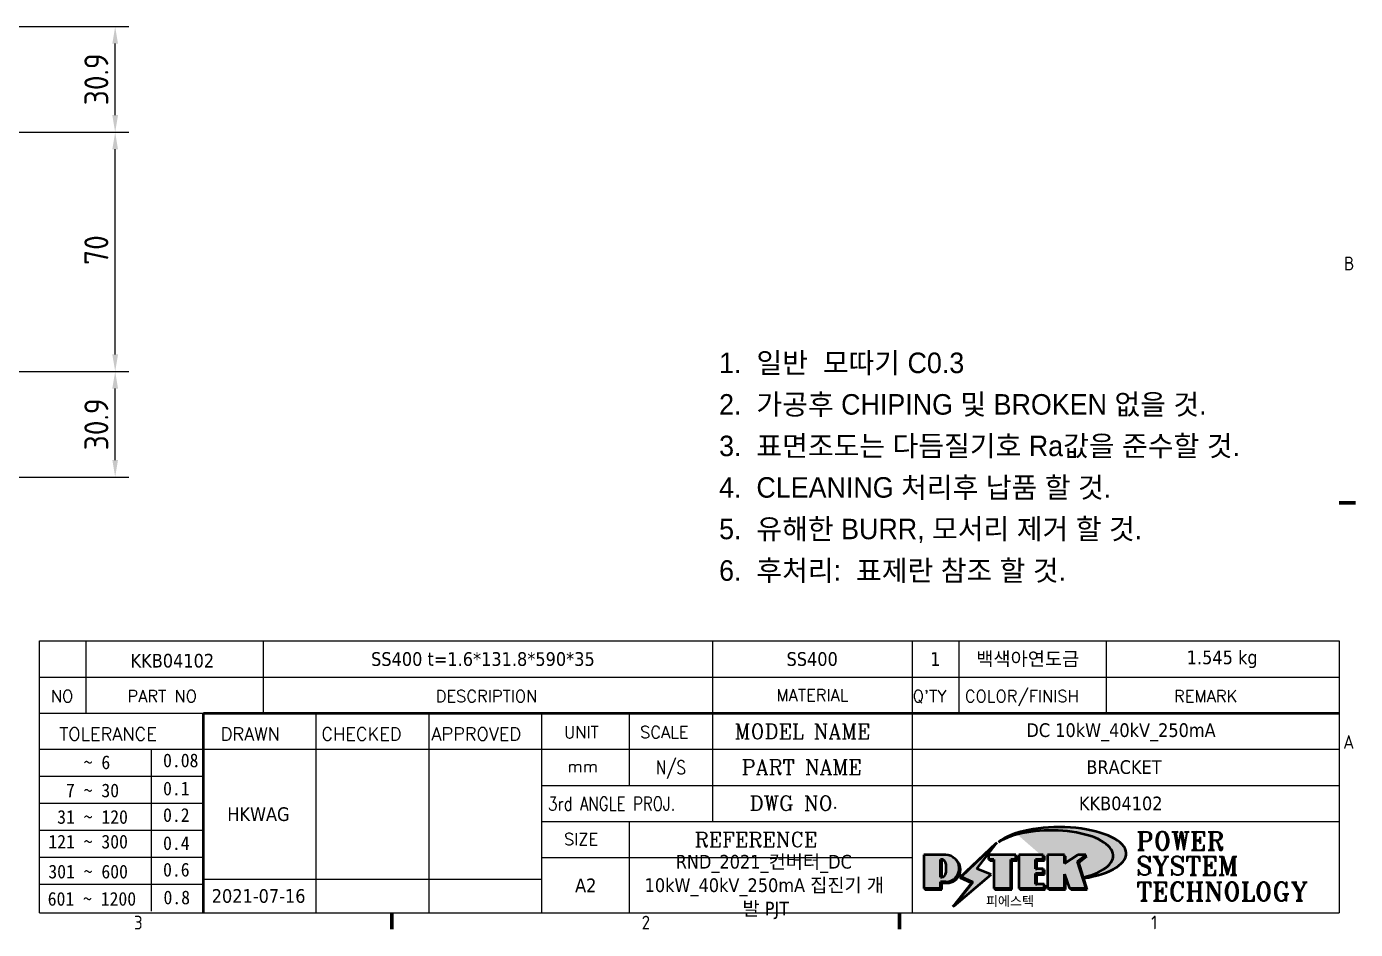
# Model space of a CAD drawing. Header units: millimetres. Extents: x 0 to 1188, y 0 to 840.
# Drawn here: x 784.2 to 1172.8, y 15.2 to 279.3 of the extents above; entities that cross this region are included whole.
import ezdxf
from ezdxf.enums import TextEntityAlignment as Align

# ---------------------------------------------------------------- set-up
doc = ezdxf.new("R2010")
doc.units = ezdxf.units.MM
doc.header["$LTSCALE"] = 2
doc.layers.get('0').update_dxf_attribs({"color": 3, "lineweight": 25})
for name, color, linetype, lineweight in [('경계(ISO)', 7, 'Continuous', 70), ('기호(ISO)', 7, 'Continuous', 25), ('제목(ISO)', 7, 'Continuous', 50), ('치수(ISO)', 7, 'Continuous', 25), ('해치(ISO)', 7, 'Continuous', 18)]:
    doc.layers.add(name, color=color, linetype=linetype, lineweight=lineweight)
doc.styles.add('HAN_291', font='')
doc.styles.add('HAN_370', font='', dxfattribs={"width": 2})
doc.styles.add('ISO Proportional', font='arial.ttf')
doc.styles.add('RC_284', font='ROMANC.shx')
doc.styles.add('RC_287', font='ROMANC.shx')
doc.styles.add('RC_292', font='ROMANC.shx')
doc.styles.add('ROMANT_294', font='romant.shx')
doc.styles.add('문자 텍스트_PSTEK_POSCO', font='isocp.shx')
doc.styles.add('치수 텍스트_PSTEK_POSCO', font='isocp.shx')
doc.styles.add('텍스트 스타일198', font='tahoma.ttf')
doc.styles.add('텍스트 스타일333', font='ROMANC.shx', dxfattribs={"width": 0.800000011920929})
doc.styles.get('HAN_291').set_extended_font_data('GulimChe')
doc.styles.get('HAN_370').set_extended_font_data('GulimChe')
doc.dimstyles.new('치수_PSTEK_POSCO', dxfattribs={"dimscale": 2, "dimtxt": 3.5, "dimasz": 2.5, "dimexe": 2, "dimexo": 2.5, "dimgap": 1, "dimtad": 1, "dimrnd": 1e-08, "dimdsep": 46, "dimtxsty": '치수 텍스트_PSTEK_POSCO', "dimcen": 0.09, "dimdle": 10, "dimclrd": 7, "dimclre": 7, "dimclrt": 2, "dimadec": 1, "dimazin": 2, "dimtfac": 1, "dimtmove": 0, "dimatfit": 3, "dimfxl": 0, "dimtolj": 1, "dimlwd": -1, "dimlwe": -1, "dimarcsym": 0})

# ---------------------------------------------------------------- blocks, each defined once
blk = doc.blocks.new('경계 Default Border')
at = {"layer": '경계(ISO)'}
for p, q in [((584.0000152587891, 70), (586.3999938964844, 70)), ((445.4999923706055, 10), (445.4999923706055, 7.599999904632568)), ((519.7499847412109, 10), (519.7499847412109, 7.599999904632568))]:
    blk.add_line(p, q, dxfattribs=at)
at = {"layer": '경계(ISO)', "color": 2, "char_height": 2.000000029802322, "attachment_point": 7, "style": '문자 텍스트_PSTEK_POSCO'}
for s, insert in [('B', (584.718846771929, 103.9809296629392)), ('A', (584.6096005397006, 33.99523240455892)), ('3', (407.8206930345746, 7.580929648038)), ('2', (482.043492964537, 7.580929648038)), ('1', (556.5323774223158, 7.599999970197677))]:
    blk.add_mtext(s, dxfattribs=dict(at, insert=insert))
blk = doc.blocks.new('제목 블록 PSTEK')
for color, points in [(252, [(317.2195697678507, 17.0593801673321), (322.0326348870767, 21.62682475217465), (322.2781991042243, 21.94392121864296), (317.0471853425802, 16.97985676345368), (318.7512090904202, 16.1899260703855), (316.0018030350395, 12.71868385740789), (316.3356552234328, 13.00206718743325), (318.9235935156908, 16.2694494742633)]), (5, [(321.6183518841322, 17.4193704504104), (319.5281351041078, 18.24969419629727), (322.4505835294948, 22.02344462252142), (317.2195697678507, 17.0593801673321), (318.9235935156908, 16.2694494742633), (316.1741874603099, 12.79820726128571)]), (1, [(324.4839107253602, 19.60711530335299), (325.2419748254881, 19.60711530335299), (325.2419748254881, 20.25857663940324), (321.2266040451076, 20.25857663940324), (321.2266040451076, 19.60711530335299), (321.9846681452406, 19.60711530335299), (321.9846681452406, 15.3430047401139), (324.4839107253602, 15.3430047401139)]), (252, [(321.9846681452406, 19.60711530335299), (321.4042753185749, 19.60711530335299), (321.4042753185749, 19.45905590879572), (321.9846681452406, 19.45905590879572)]), (252, [(324.6615819988275, 19.45905590879572), (325.4196460989604, 19.45905590879572), (325.4196460989604, 20.11051724484596), (325.2419748254881, 20.11051724484596), (325.2419748254881, 19.60711530335299), (324.4839107253602, 19.60711530335299), (324.4839107253602, 15.3430047401139), (322.1623394187076, 15.3430047401139), (322.1623394187076, 15.19494534555726), (324.6615819988275, 15.19494534555726)]), (1, [(329.2277337269622, 20.25857663940324), (325.65654113025, 20.25857663940324), (325.65654113025, 15.3430047401139), (329.3580259941756, 15.3430047401139), (329.3580259941756, 15.9944660761648), (328.1137701654877, 15.9944660761648), (328.1137701654877, 17.56360607323003), (329.2277337269622, 17.56360607323003), (329.2277337269622, 18.25543873810179), (328.1137701654877, 18.25543873810179), (328.1137701654877, 19.60711530335299), (329.2277337269622, 19.60711530335299)]), (252, [(328.2914414389548, 19.45905590879572), (329.4054050004294, 19.45905590879572), (329.4054050004294, 20.11051724484596), (329.2277337269622, 20.11051724484596), (329.2277337269622, 19.60711530335299), (328.1137701654877, 19.60711530335299), (328.1137701654877, 18.25543873810179), (328.2914414389548, 18.25543873810179)]), (1, [(332.3312149849806, 20.25857663940324), (329.8592894925411, 20.25857663940324), (329.8592894925411, 15.3430047401139), (332.3312149849806, 15.3430047401139), (332.3312149849806, 17.4318630164523), (333.0701931098801, 15.3430047401139), (335.4855464857051, 15.3430047401139), (334.2514536401189, 19.30614745124769), (335.4379594596742, 20.25857663940324), (334.3071782107978, 20.25857663940324), (332.3312149849806, 18.99741471888304)]), (252, [(332.5088862584528, 20.1105172448466), (332.3312149849806, 20.1105172448466), (332.3312149849806, 18.99741471888368), (332.5088862584528, 19.11081371413894)]), (252, [(335.6156307331414, 20.11051724484596), (335.2535118015555, 20.11051724484596), (334.2514536401189, 19.30614745124769), (335.4855464857051, 15.3430047401139), (333.1954852176545, 15.3430047401139), (333.2478643833523, 15.19494534555726), (335.6632177591723, 15.19494534555726), (334.4291249135862, 19.15808805669106)]), (252, [(328.2914414389548, 17.41554667867274), (329.4054050004294, 17.41554667867274), (329.4054050004294, 18.10737934354514), (329.2277337269622, 18.10737934354514), (329.2277337269622, 17.56360607323003), (328.1137701654877, 17.56360607323003), (328.1137701654877, 15.9944660761648), (328.2914414389548, 15.9944660761648)]), (252, [(329.5356972676428, 15.8464066816075), (329.3580259941756, 15.8464066816075), (329.3580259941756, 15.3430047401139), (325.8342124037171, 15.3430047401139), (325.8342124037171, 15.19494534555726), (329.5356972676428, 15.19494534555726)]), (252, [(332.5088862584528, 16.92964231796647), (332.3312149849806, 17.43186301645164), (332.3312149849806, 15.3430047401139), (330.0369607660135, 15.3430047401139), (330.0369607660135, 15.19494534555726), (332.5088862584528, 15.19494534555726)])]:
    blk.add_hatch(color=color).paths.add_polyline_path(points)
h = blk.add_hatch(color=1)
edge = h.paths.add_edge_path(flags=0)
edge.add_line((314.2242174273352, 19.60711530335299), (314.2242174273352, 17.00126995915134))
edge.add_line((314.2242174273352, 17.00126995915134), (314.3485873187598, 17.00126995915134))
edge.add_arc((314.3485873187598, 17.6527312952023), 0.6514613360509371, 270, 360)
edge.add_line((315.0000486548106, 17.6527312952023), (315.0000486548106, 18.95565396730211))
edge.add_arc((314.3485873187598, 18.95565396730212), 0.6514613360508712, 0, 90)
edge.add_line((314.3485873187598, 19.60711530335299), (314.2242174273352, 19.60711530335299))
edge = h.paths.add_edge_path()
edge.add_arc((314.9847713324306, 18.28938669179658), 1.969189947606664, 269.9999999999959, 450)
edge.add_line((314.9847713324306, 20.25857663940318), (311.7664314776902, 20.25857663940324))
edge.add_line((311.7664314776902, 20.25857663940324), (311.7664314776902, 15.3430047401139))
edge.add_line((311.7664314776902, 15.3430047401139), (314.2242174273352, 15.3430047401139))
edge.add_line((314.2242174273352, 15.3430047401139), (314.2242174273352, 16.32019674418991))
edge.add_line((314.2242174273352, 16.32019674418991), (314.9847713324307, 16.32019674418991))
h = blk.add_hatch(color=252)
edge = h.paths.add_edge_path()
edge.add_arc((314.9847713324309, 18.28938669179657), 1.969189947606666, 270, 406.8278729790604)
edge.add_arc((315.1624426058984, 18.1413272972396), 1.969189947606962, -90, 53.560984836317004, ccw=False)
edge.add_line((315.1624426058984, 16.17213734963263), (314.4018887008024, 16.17213734963263))
edge.add_line((314.4018887008024, 16.17213734963263), (314.4018887008024, 15.19494534555726))
edge.add_line((314.4018887008024, 15.19494534555726), (311.9441027511573, 15.19494534555726))
edge.add_line((311.9441027511573, 15.19494534555726), (311.9441027511573, 15.3430047401139))
edge.add_line((311.9441027511573, 15.3430047401139), (314.2242174273352, 15.3430047401139))
edge.add_line((314.2242174273352, 15.3430047401139), (314.2242174273352, 16.32019674418991))
edge.add_line((314.2242174273352, 16.32019674418991), (314.9847713324309, 16.32019674418991))
h = blk.add_hatch(color=252)
edge = h.paths.add_edge_path()
edge.add_line((314.4018887008024, 19.45905590879572), (314.5262585922315, 19.45905590879572))
edge.add_arc((314.5262585922314, 18.80759457274939), 0.6514613360463194, 60.4189348879147, 90.00000000000318, ccw=False)
edge.add_arc((314.3485873187602, 18.95565396730057), 0.6514613360524251, 39.96992292766206, 90.00000000009999)
edge.add_line((314.3485873187591, 19.60711530335307), (314.2242174273352, 19.60711530335298))
edge.add_line((314.2242174273352, 19.60711530335299), (314.2242174273352, 17.00126995915134))
edge.add_line((314.2242174273352, 17.00126995915134), (314.3485873187591, 17.00126995915134))
edge.add_arc((314.3485873187568, 17.652731295233), 0.6514613360816299, 270.0000000002, 274.6930825552478)
edge.add_line((314.4018887008024, 17.0034541317032), (314.4018887008024, 19.45905590879572))
at = {"layer": '해치(ISO)'}
h = blk.add_hatch(color=140, dxfattribs=at)
edge = h.paths.add_edge_path()
edge.add_ellipse((330.3660919371412, 20.15576403068321), major_axis=(9.100907360794343, 0), ratio=0.4069904968023172, start_angle=301.3098473703837, end_angle=507.7436900681698)
edge.add_ellipse((331.5340919371412, 20.4634168429492), major_axis=(-9.82350664112931, 0), ratio=0.3942600559756514, start_angle=111.51207141178469, end_angle=334.47025347086895, ccw=False)
edge.add_line((335.1363447531188, 16.8601935978785), (335.0955236905705, 16.99119398620872))
at = {"color": 180}
for p, q in [((182.475792979055, 11.79100474011392), (182.4757929790549, 51.56524660363496)), ((182.4757929790549, 51.56524660363496), (372.4757929537551, 51.56524660363496)), ((189.2651435055721, 51.56524660363496), (189.2651435055722, 41.00524660363494)), ((215.2152739891528, 41.00524660363494), (215.2152739891528, 51.56524660363496)), ((280.8758854511282, 51.56524660363496), (280.8758854511282, 41.00524660363494)), ((310.0881549537552, 51.56524660363496), (310.0881549537553, 41.00524660363494)), ((316.9044520275131, 51.56524660363496), (316.9044520275127, 41.00524660363494)), ((338.4566026226726, 51.56524660363496), (338.4566026226727, 41.00524660363494)), ((372.4757929537551, 51.56524660363496), (372.4757929537551, 11.79100474011389)), ((182.475792979055, 46.2852466036349), (372.4757929537551, 46.28524660363492)), ((182.475792979055, 41.00524660363493), (206.451475290024, 41.00524660363493)), ((222.9401812389276, 11.79100474011392), (222.9401812389276, 41.00524660363494)), ((239.4288871878316, 11.79100474011392), (239.4288871878316, 41.00524660363494)), ((255.9175931367356, 11.79100474011392), (255.9175931367356, 41.00524660363494)), ((268.6918866058747, 41.00524660363494), (268.6918866058747, 30.44524660363498)), ((280.8758854511282, 41.00524660363494), (280.8758854511282, 25.16524660363502)), ((310.088154953755, 41.00524660363494), (310.088154953755, 11.79100474011392)), ((182.475792979055, 35.72524660363497), (206.451475290024, 35.72524660363497)), ((198.8621818849491, 12.02524660363491), (198.8621818849491, 35.72524660363497)), ((206.451475290024, 35.72524660363497), (372.4757929537551, 35.72524660363497)), ((182.475792979055, 31.77524660363492), (206.451475290024, 31.77524660363492)), ((255.917593136736, 30.44524660363498), (372.4757929537552, 30.44524660363501)), ((182.475792979055, 27.82524660363487), (206.451475290024, 27.82524660363487)), ((182.475792979055, 23.87524660363505), (206.451475290024, 23.87524660363505)), ((255.9175931367359, 25.16524660363502), (372.4757929537552, 25.165246603635)), ((268.6918866058744, 25.16524660363502), (268.6918866058744, 11.79100474011392)), ((182.475792979055, 19.92524660363478), (206.451475290024, 19.92524660363478)), ((255.9175931367359, 19.88524660363481), (310.0881549537553, 19.88524660363481)), ((182.475792979055, 15.97524660363496), (206.451475290024, 15.97524660363496)), ((206.451475290024, 16.74100474011396), (255.9175931367359, 16.74100474011396)), ((182.475792979055, 11.79100474011392), (372.4757929537551, 11.79100474011389))]:
    blk.add_line(p, q, dxfattribs=at)
at = {"color": 7, "lineweight": 50}
for p, q in [((206.4514752900237, 11.79100474011392), (206.4514752900237, 41.00524660363494)), ((206.451475290024, 41.00524660363494), (372.4757929537551, 41.00524660363496))]:
    blk.add_line(p, q, dxfattribs=at)
at = {"color": 7}
for p, q in [((322.2781991042243, 21.94392121864296), (317.0471853425802, 16.97985676345368)), ((322.4505835294948, 22.02344462252142), (317.2195697678507, 17.0593801673321)), ((317.2195697678507, 17.0593801673321), (322.0326348870767, 21.62682475217465)), ((319.5281351041078, 18.24969419629727), (322.4505835294948, 22.02344462252142)), ((322.0326348870767, 21.62682475217465), (322.2781991042243, 21.94392121864296)), ((311.7664314776902, 20.25900474011391), (311.7664314776902, 15.34300474011391)), ((314.9847713324309, 20.25857663940324), (311.7664314776902, 20.25857663940324)), ((314.9847713324309, 20.25857663940324), (311.7664314776902, 20.25857663940324)), ((311.7664314776902, 20.25857663940324), (311.7664314776902, 15.3430047401139)), ((314.2242174273352, 17.00126995915134), (314.2242174273352, 19.60711530335299)), ((314.2242174273352, 19.60711530335299), (314.3485873187591, 19.60711530335299)), ((314.3485873187591, 19.60711530335299), (314.2242174273352, 19.60711530335299)), ((314.2242174273352, 19.60711530335299), (314.2242174273352, 17.00126995915134)), ((314.2242174273352, 17.00126995915134), (314.2242174273352, 19.60711530335299)), ((314.2242174273352, 19.60711530335299), (314.3485873187591, 19.60711530335299)), ((314.4018887008024, 19.45905590879572), (314.5262585922314, 19.45905590879572)), ((314.4018887008024, 17.0034541317032), (314.4018887008024, 19.45905590879572)), ((325.2419748254881, 20.25857663940324), (321.2266040451076, 20.25857663940324)), ((321.2266040451076, 20.25857663940324), (321.2266040451076, 19.60711530335299)), ((325.2419748254881, 20.25857663940324), (321.2266040451076, 20.25857663940324)), ((321.2266040451076, 20.25857663940324), (321.2266040451076, 19.60711530335299)), ((321.2266040451076, 19.60711530335299), (321.9846681452406, 19.60711530335299)), ((321.2266040451076, 19.60711530335299), (321.9846681452406, 19.60711530335299)), ((321.4042753185749, 19.60711530335299), (321.4042753185749, 19.45905590879572)), ((321.9846681452406, 19.60711530335299), (321.4042753185749, 19.60711530335299)), ((321.4042753185749, 19.45905590879572), (321.9846681452406, 19.45905590879572)), ((321.9846681452406, 19.60711530335299), (321.9846681452406, 15.3430047401139)), ((321.9846681452406, 19.45905590879572), (321.9846681452406, 19.60711530335299)), ((321.9846681452406, 19.60711530335299), (321.9846681452406, 15.3430047401139)), ((324.4839107253602, 19.60711530335299), (325.2419748254881, 19.60711530335299)), ((324.4839107253602, 15.3430047401139), (324.4839107253602, 19.60711530335299)), ((325.2419748254881, 19.60711530335299), (324.4839107253602, 19.60711530335299)), ((324.4839107253602, 19.60711530335299), (324.4839107253602, 15.3430047401139)), ((324.4839107253602, 19.60711530335299), (325.2419748254881, 19.60711530335299)), ((324.4839107253602, 15.3430047401139), (324.4839107253602, 19.60711530335299)), ((324.6615819988275, 19.45905590879572), (325.4196460989604, 19.45905590879572)), ((324.6615819988275, 15.19494534555726), (324.6615819988275, 19.45905590879572)), ((325.2419748254881, 19.60711530335299), (325.2419748254881, 20.25857663940324)), ((325.2419748254881, 19.60711530335299), (325.2419748254881, 20.25857663940324)), ((325.4196460989604, 20.11051724484596), (325.2419748254881, 20.11051724484596)), ((325.2419748254881, 20.11051724484596), (325.2419748254881, 19.60711530335299)), ((325.4196460989604, 19.45905590879572), (325.4196460989604, 20.11051724484596)), ((329.2277337269622, 20.25857663940324), (325.65654113025, 20.25857663940324)), ((325.65654113025, 20.25857663940324), (325.65654113025, 15.3430047401139)), ((325.65654113025, 20.25857663940324), (325.65654113025, 15.3430047401139)), ((329.2277337269622, 20.25857663940324), (325.65654113025, 20.25857663940324)), ((328.1137701654877, 18.25543873810179), (328.1137701654877, 19.60711530335299)), ((328.1137701654877, 19.60711530335299), (329.2277337269622, 19.60711530335299)), ((329.2277337269622, 19.60711530335299), (328.1137701654877, 19.60711530335299)), ((328.1137701654877, 19.60711530335299), (328.1137701654877, 18.25543873810179)), ((328.1137701654877, 18.25543873810179), (328.1137701654877, 19.60711530335299)), ((328.1137701654877, 19.60711530335299), (329.2277337269622, 19.60711530335299)), ((328.2914414389548, 18.25543873810179), (328.2914414389548, 19.45905590879572)), ((328.2914414389548, 19.45905590879572), (329.4054050004294, 19.45905590879572)), ((329.2277337269622, 19.60711530335299), (329.2277337269622, 20.25857663940324)), ((329.2277337269622, 19.60711530335299), (329.2277337269622, 20.25857663940324)), ((329.4054050004294, 20.11051724484596), (329.2277337269622, 20.11051724484596)), ((329.2277337269622, 20.11051724484596), (329.2277337269622, 19.60711530335299)), ((329.4054050004294, 19.45905590879572), (329.4054050004294, 20.11051724484596)), ((332.3312149849806, 20.25857663940324), (329.8592894925411, 20.25857663940324)), ((329.8592894925411, 20.25857663940324), (329.8592894925411, 15.3430047401139)), ((329.8592894925411, 20.25857663940324), (329.8592894925411, 15.3430047401139)), ((332.3312149849806, 20.25857663940324), (329.8592894925411, 20.25857663940324)), ((334.3071782107978, 20.25857663940324), (332.3312149849806, 18.99741471888304)), ((332.3312149849806, 18.99741471888304), (332.3312149849806, 20.25857663940324)), ((334.3071782107978, 20.25857663940324), (332.3312149849806, 18.99741471888304)), ((332.3312149849806, 18.99741471888304), (332.3312149849806, 20.25857663940324)), ((332.5088862584528, 20.1105172448466), (332.3312149849806, 20.1105172448466)), ((332.3312149849806, 20.1105172448466), (332.3312149849806, 18.99741471888368)), ((332.5088862584528, 19.11081371413894), (332.5088862584528, 20.1105172448466)), ((334.2514536401189, 19.30614745124769), (335.4379594596742, 20.25857663940324)), ((334.2514536401189, 19.30614745124769), (335.4379594596742, 20.25857663940324)), ((335.2535118015555, 20.11051724484596), (334.2514536401189, 19.30614745124769)), ((335.4379594596742, 20.25857663940324), (334.3071782107978, 20.25857663940324)), ((335.4379594596742, 20.25857663940324), (334.3071782107978, 20.25857663940324)), ((334.4291249135862, 19.15808805669104), (335.6156307331414, 20.11051724484596)), ((335.6156307331414, 20.11051724484596), (335.2535118015555, 20.11051724484596)), ((315.0000486548106, 18.95565396730275), (315.0000486548106, 17.65273129520161)), ((315.0000486548106, 18.95565396730275), (315.0000486548106, 17.65273129520161)), ((321.6183518841322, 17.4193704504104), (319.5281351041078, 18.24969419629727)), ((329.2277337269622, 18.25543873810179), (328.1137701654877, 18.25543873810179)), ((328.1137701654877, 18.25543873810179), (328.2914414389548, 18.25543873810179)), ((329.2277337269622, 18.25543873810179), (328.1137701654877, 18.25543873810179)), ((328.1137701654877, 17.56360607323003), (329.2277337269622, 17.56360607323003)), ((328.1137701654877, 15.9944660761648), (328.1137701654877, 17.56360607323003)), ((329.2277337269622, 17.56360607323003), (328.1137701654877, 17.56360607323003)), ((328.1137701654877, 17.56360607323003), (328.1137701654877, 15.9944660761648)), ((328.1137701654877, 17.56360607323003), (329.2277337269622, 17.56360607323003)), ((328.1137701654877, 15.9944660761648), (328.1137701654877, 17.56360607323003)), ((329.2277337269622, 17.56360607323003), (329.2277337269622, 18.25543873810179)), ((329.2277337269622, 17.56360607323003), (329.2277337269622, 18.25543873810179)), ((329.4054050004294, 18.10737934354514), (329.2277337269622, 18.10737934354514)), ((329.2277337269622, 18.10737934354514), (329.2277337269622, 17.56360607323003)), ((329.4054050004294, 17.41554667867274), (329.4054050004294, 18.10737934354514)), ((332.3312149849806, 18.99741471888368), (332.5088862584528, 19.11081371413894)), ((335.4855464857051, 15.3430047401139), (334.2514536401189, 19.30614745124769)), ((334.2514536401189, 19.30614745124769), (335.4855464857051, 15.3430047401139)), ((335.4855464857051, 15.3430047401139), (334.2514536401189, 19.30614745124769)), ((335.6632177591723, 15.19494534555726), (334.4291249135862, 19.15808805669104)), ((345.0447381189468, 17.50375595811051), (344.9867755289346, 17.689895936919)), ((314.3485873187591, 17.00126995915134), (314.2242174273352, 17.00126995915134)), ((314.2242174273352, 17.00126995915134), (314.3485873187591, 17.00126995915134)), ((314.3485873187591, 17.00126995915134), (314.2242174273352, 17.00126995915134)), ((314.2242174273352, 16.32019674418991), (314.9847713324309, 16.32019674418991)), ((314.2242174273352, 15.3430047401139), (314.2242174273352, 16.32019674418991)), ((314.9847713324309, 16.32019674418991), (314.2242174273352, 16.32019674418991)), ((314.2242174273352, 16.32019674418991), (314.2242174273352, 15.3430047401139)), ((314.2242174273352, 16.32019674418991), (314.9847713324309, 16.32019674418991)), ((314.2242174273352, 15.3430047401139), (314.2242174273352, 16.32019674418991)), ((314.4018887008024, 16.17213734963263), (315.162442605898, 16.17213734963263)), ((314.4018887008024, 15.19494534555726), (314.4018887008024, 16.17213734963263)), ((318.7512090904202, 16.1899260703855), (316.0018030350395, 12.71868385740789)), ((316.1741874603099, 12.79820726128571), (321.6183518841322, 17.4193704504104)), ((318.9235935156908, 16.2694494742633), (316.1741874603099, 12.79820726128571)), ((316.3356552234328, 13.00206718743325), (318.9235935156908, 16.2694494742633)), ((317.0471853425802, 16.97985676345368), (318.7512090904202, 16.1899260703855)), ((318.9235935156908, 16.2694494742633), (317.2195697678507, 17.0593801673321)), ((317.2195697678507, 17.0593801673321), (318.9235935156908, 16.2694494742633)), ((329.3580259941756, 15.9944660761648), (328.1137701654877, 15.9944660761648)), ((328.1137701654877, 15.9944660761648), (328.2914414389548, 15.9944660761648)), ((329.3580259941756, 15.9944660761648), (328.1137701654877, 15.9944660761648)), ((328.2914414389548, 15.9944660761648), (328.2914414389548, 17.41554667867274)), ((328.2914414389548, 17.41554667867274), (329.4054050004294, 17.41554667867274)), ((329.3580259941756, 15.3430047401139), (329.3580259941756, 15.9944660761648)), ((329.3580259941756, 15.3430047401139), (329.3580259941756, 15.9944660761648)), ((329.5356972676428, 15.8464066816075), (329.3580259941756, 15.8464066816075)), ((329.3580259941756, 15.8464066816075), (329.3580259941756, 15.3430047401139)), ((329.5356972676428, 15.19494534555726), (329.5356972676428, 15.8464066816075)), ((332.3312149849806, 17.4318630164523), (333.0701931098801, 15.3430047401139)), ((332.3312149849806, 15.3430047401139), (332.3312149849806, 17.4318630164523)), ((332.5088862584528, 16.92964231796647), (332.3312149849806, 17.43186301645164)), ((332.3312149849806, 17.43186301645164), (332.3312149849806, 15.3430047401139)), ((332.3312149849806, 17.4318630164523), (333.0701931098801, 15.3430047401139)), ((332.3312149849806, 15.3430047401139), (332.3312149849806, 17.4318630164523)), ((332.5088862584528, 15.19494534555726), (332.5088862584528, 16.92964231796647)), ((311.7664314776902, 15.3430047401139), (314.2242174273352, 15.3430047401139)), ((311.7664314776902, 15.3430047401139), (314.2242174273352, 15.3430047401139)), ((314.2242174273352, 15.3430047401139), (311.9441027511573, 15.3430047401139)), ((311.9441027511573, 15.3430047401139), (311.9441027511573, 15.19494534555726)), ((311.9441027511573, 15.19494534555726), (314.4018887008024, 15.19494534555726)), ((321.9846681452406, 15.3430047401139), (324.4839107253602, 15.3430047401139)), ((321.9846681452406, 15.3430047401139), (324.4839107253602, 15.3430047401139)), ((324.4839107253602, 15.3430047401139), (322.1623394187076, 15.3430047401139)), ((322.1623394187076, 15.3430047401139), (322.1623394187076, 15.19494534555726)), ((322.1623394187076, 15.19494534555726), (324.6615819988275, 15.19494534555726)), ((325.65654113025, 15.3430047401139), (329.3580259941756, 15.3430047401139)), ((325.65654113025, 15.3430047401139), (329.3580259941756, 15.3430047401139)), ((329.3580259941756, 15.3430047401139), (325.8342124037171, 15.3430047401139)), ((325.8342124037171, 15.3430047401139), (325.8342124037171, 15.19494534555726)), ((325.8342124037171, 15.19494534555726), (329.5356972676428, 15.19494534555726)), ((329.8592894925411, 15.3430047401139), (332.3312149849806, 15.3430047401139)), ((329.8592894925411, 15.3430047401139), (332.3312149849806, 15.3430047401139)), ((332.3312149849806, 15.3430047401139), (330.0369607660135, 15.3430047401139)), ((330.0369607660135, 15.3430047401139), (330.0369607660135, 15.19494534555726)), ((330.0369607660135, 15.19494534555726), (332.5088862584528, 15.19494534555726)), ((333.0701931098801, 15.3430047401139), (335.4855464857051, 15.3430047401139)), ((333.0701931098801, 15.3430047401139), (335.4855464857051, 15.3430047401139)), ((335.4855464857051, 15.3430047401139), (333.1954852176545, 15.3430047401139)), ((333.1954852176545, 15.3430047401139), (333.2478643833523, 15.19494534555726)), ((333.2478643833523, 15.19494534555726), (335.6632177591723, 15.19494534555726)), ((316.0018030350395, 12.71868385740789), (316.3356552234328, 13.00206718743325))]:
    blk.add_line(p, q, dxfattribs=at)
at = {"color": 5}
for p, q in [((322.4505835294948, 22.02344462252142), (317.2195697678507, 17.0593801673321)), ((319.5281351041078, 18.24969419629727), (322.4505835294948, 22.02344462252142)), ((321.6183518841322, 17.4193704504104), (319.5281351041078, 18.24969419629727)), ((316.1741874603099, 12.79820726128571), (321.6183518841322, 17.4193704504104)), ((318.9235935156908, 16.2694494742633), (316.1741874603099, 12.79820726128571)), ((317.2195697678507, 17.0593801673321), (318.9235935156908, 16.2694494742633))]:
    blk.add_line(p, q, dxfattribs=at)
at = {"color": 1}
for p, q in [((314.9847713324309, 20.25857663940324), (311.7664314776902, 20.25857663940324)), ((311.7664314776902, 20.25857663940324), (311.7664314776902, 15.3430047401139)), ((314.2242174273352, 17.00126995915134), (314.2242174273352, 19.60711530335299)), ((314.2242174273352, 19.60711530335299), (314.3485873187591, 19.60711530335299)), ((325.2419748254881, 20.25857663940324), (321.2266040451076, 20.25857663940324)), ((321.2266040451076, 20.25857663940324), (321.2266040451076, 19.60711530335299)), ((321.2266040451076, 19.60711530335299), (321.9846681452406, 19.60711530335299)), ((321.9846681452406, 19.60711530335299), (321.9846681452406, 15.3430047401139)), ((324.4839107253602, 19.60711530335299), (325.2419748254881, 19.60711530335299)), ((324.4839107253602, 15.3430047401139), (324.4839107253602, 19.60711530335299)), ((325.2419748254881, 19.60711530335299), (325.2419748254881, 20.25857663940324)), ((329.2277337269622, 20.25857663940324), (325.65654113025, 20.25857663940324)), ((325.65654113025, 20.25857663940324), (325.65654113025, 15.3430047401139)), ((328.1137701654877, 18.25543873810179), (328.1137701654877, 19.60711530335299)), ((328.1137701654877, 19.60711530335299), (329.2277337269622, 19.60711530335299)), ((329.2277337269622, 19.60711530335299), (329.2277337269622, 20.25857663940324)), ((332.3312149849806, 20.25857663940324), (329.8592894925411, 20.25857663940324)), ((329.8592894925411, 20.25857663940324), (329.8592894925411, 15.3430047401139)), ((334.3071782107978, 20.25857663940324), (332.3312149849806, 18.99741471888304)), ((332.3312149849806, 18.99741471888304), (332.3312149849806, 20.25857663940324)), ((334.2514536401189, 19.30614745124769), (335.4379594596742, 20.25857663940324)), ((335.4379594596742, 20.25857663940324), (334.3071782107978, 20.25857663940324)), ((315.0000486548106, 18.95565396730275), (315.0000486548106, 17.65273129520161)), ((329.2277337269622, 18.25543873810179), (328.1137701654877, 18.25543873810179)), ((328.1137701654877, 17.56360607323003), (329.2277337269622, 17.56360607323003)), ((328.1137701654877, 15.9944660761648), (328.1137701654877, 17.56360607323003)), ((329.2277337269622, 17.56360607323003), (329.2277337269622, 18.25543873810179)), ((335.4855464857051, 15.3430047401139), (334.2514536401189, 19.30614745124769)), ((314.3485873187591, 17.00126995915134), (314.2242174273352, 17.00126995915134)), ((314.2242174273352, 16.32019674418991), (314.9847713324309, 16.32019674418991)), ((314.2242174273352, 15.3430047401139), (314.2242174273352, 16.32019674418991)), ((329.3580259941756, 15.9944660761648), (328.1137701654877, 15.9944660761648)), ((329.3580259941756, 15.3430047401139), (329.3580259941756, 15.9944660761648)), ((332.3312149849806, 17.4318630164523), (333.0701931098801, 15.3430047401139)), ((332.3312149849806, 15.3430047401139), (332.3312149849806, 17.4318630164523)), ((311.7664314776902, 15.3430047401139), (314.2242174273352, 15.3430047401139)), ((321.9846681452406, 15.3430047401139), (324.4839107253602, 15.3430047401139)), ((325.65654113025, 15.3430047401139), (329.3580259941756, 15.3430047401139)), ((329.8592894925411, 15.3430047401139), (332.3312149849806, 15.3430047401139)), ((333.0701931098801, 15.3430047401139), (335.4855464857051, 15.3430047401139))]:
    blk.add_line(p, q, dxfattribs=at)
at = {"color": 7}
for centre, radius, start, end in [((314.3485873187598, 18.95565396730211), 0.6514613360508712, 0, 90), ((314.3485873187602, 18.95565396730057), 0.6514613360524251, 39.96992292766117, 90), ((314.3485873187598, 18.95565396730212), 0.6514613360508712, 0, 90), ((314.5262585922314, 18.80759457274939), 0.6514613360463193, 60.41893488791137, 90), ((314.9847713324309, 18.28938669179658), 1.969189947606665, 270, 90), ((314.9847713324309, 18.28938669179658), 1.969189947606665, 270, 90), ((314.9847713324307, 18.2893866917965), 1.969189947606594, 270, 46.82787297909833), ((315.1624426058984, 18.1413272972396), 1.969189947606961, 270, 53.56098483636067), ((314.3485873187597, 17.65273129520228), 0.6514613360509381, 270, 0), ((314.3485873187598, 17.6527312952023), 0.6514613360509381, 270, 0), ((314.3485873187568, 17.652731295233), 0.6514613360816299, 270, 274.6930825552478)]:
    blk.add_arc(centre, radius, start, end, dxfattribs=at)
at = {"color": 1}
for centre, radius, start, end in [((314.3485873187598, 18.95565396730211), 0.6514613360508712, 0, 90), ((314.9847713324309, 18.28938669179657), 1.969189947606665, 270, 90), ((314.3485873187598, 17.6527312952023), 0.6514613360509381, 270, 0)]:
    blk.add_arc(centre, radius, start, end, dxfattribs=at)
at = {"layer": '제목(ISO)', "lineweight": 18}
blk.add_line((182.475792979055, 35.72500474011393), (182.475792979055, 11.79100474011392), dxfattribs=at)
at = {"layer": '제목(ISO)'}
for p, q in [((322.2781991042243, 21.94392121864296), (317.0471853425802, 16.97985676345368)), ((322.4505835294948, 22.02344462252142), (317.2195697678507, 17.0593801673321)), ((317.2195697678507, 17.0593801673321), (322.0326348870767, 21.62682475217465)), ((319.5281351041078, 18.24969419629727), (322.4505835294948, 22.02344462252142)), ((322.0326348870767, 21.62682475217465), (322.2781991042243, 21.94392121864296)), ((314.9847713324306, 20.25857663940324), (311.7664314776902, 20.25857663940324)), ((311.7664314776902, 20.25857663940324), (311.7664314776902, 15.3430047401139)), ((314.2242174273352, 17.00126995915134), (314.2242174273352, 19.60711530335299)), ((314.2242174273352, 19.60711530335299), (314.3485873187598, 19.60711530335299)), ((314.3485873187591, 19.60711530335299), (314.2242174273352, 19.60711530335299)), ((314.2242174273352, 19.60711530335299), (314.2242174273352, 17.00126995915134)), ((314.4018887008024, 19.45905590879572), (314.5262585922314, 19.45905590879572)), ((314.4018887008024, 17.0034541317032), (314.4018887008024, 19.45905590879572)), ((325.2419748254881, 20.25857663940324), (321.2266040451076, 20.25857663940324)), ((321.2266040451076, 20.25857663940324), (321.2266040451076, 19.60711530335299)), ((321.2266040451076, 19.60711530335299), (321.9846681452406, 19.60711530335299)), ((321.9846681452406, 19.60711530335299), (321.4042753185749, 19.60711530335299)), ((321.4042753185749, 19.60711530335299), (321.4042753185749, 19.45905590879572)), ((321.4042753185749, 19.45905590879572), (321.9846681452406, 19.45905590879572)), ((321.9846681452406, 19.60711530335299), (321.9846681452406, 15.3430047401139)), ((321.9846681452406, 19.45905590879572), (321.9846681452406, 19.60711530335299)), ((324.4839107253602, 19.60711530335299), (325.2419748254881, 19.60711530335299)), ((324.4839107253602, 15.3430047401139), (324.4839107253602, 19.60711530335299)), ((325.2419748254881, 19.60711530335299), (324.4839107253602, 19.60711530335299)), ((324.4839107253602, 19.60711530335299), (324.4839107253602, 15.3430047401139)), ((324.6615819988275, 19.45905590879572), (325.4196460989604, 19.45905590879572)), ((324.6615819988275, 15.19494534555726), (324.6615819988275, 19.45905590879572)), ((325.2419748254881, 19.60711530335299), (325.2419748254881, 20.25857663940324)), ((325.4196460989604, 20.11051724484596), (325.2419748254881, 20.11051724484596)), ((325.2419748254881, 20.11051724484596), (325.2419748254881, 19.60711530335299)), ((325.4196460989604, 19.45905590879572), (325.4196460989604, 20.11051724484596)), ((329.2277337269622, 20.25857663940324), (325.65654113025, 20.25857663940324)), ((325.65654113025, 20.25857663940324), (325.65654113025, 15.3430047401139)), ((328.1137701654877, 18.25543873810179), (328.1137701654877, 19.60711530335299)), ((328.1137701654877, 19.60711530335299), (329.2277337269622, 19.60711530335299)), ((329.2277337269622, 19.60711530335299), (328.1137701654877, 19.60711530335299)), ((328.1137701654877, 19.60711530335299), (328.1137701654877, 18.25543873810179)), ((328.2914414389548, 19.45905590879572), (329.4054050004294, 19.45905590879572)), ((328.2914414389548, 18.25543873810179), (328.2914414389548, 19.45905590879572)), ((329.2277337269622, 19.60711530335299), (329.2277337269622, 20.25857663940324)), ((329.4054050004294, 20.11051724484596), (329.2277337269622, 20.11051724484596)), ((329.2277337269622, 20.11051724484596), (329.2277337269622, 19.60711530335299)), ((329.4054050004294, 19.45905590879572), (329.4054050004294, 20.11051724484596)), ((332.3312149849806, 20.25857663940324), (329.8592894925411, 20.25857663940324)), ((329.8592894925411, 20.25857663940324), (329.8592894925411, 15.3430047401139)), ((334.3071782107978, 20.25857663940324), (332.3312149849806, 18.99741471888304)), ((332.3312149849806, 18.99741471888304), (332.3312149849806, 20.25857663940324)), ((332.5088862584528, 20.1105172448466), (332.3312149849806, 20.1105172448466)), ((332.3312149849806, 20.1105172448466), (332.3312149849806, 18.99741471888368)), ((332.5088862584528, 19.11081371413894), (332.5088862584528, 20.1105172448466)), ((334.2514536401189, 19.30614745124769), (335.4379594596742, 20.25857663940324)), ((335.2535118015555, 20.11051724484596), (334.2514536401189, 19.30614745124769)), ((335.4379594596742, 20.25857663940324), (334.3071782107978, 20.25857663940324)), ((334.4291249135862, 19.15808805669106), (335.6156307331414, 20.11051724484596)), ((335.6156307331414, 20.11051724484596), (335.2535118015555, 20.11051724484596)), ((315.0000486548106, 18.95565396730211), (315.0000486548106, 17.6527312952023)), ((321.6183518841322, 17.4193704504104), (319.5281351041078, 18.24969419629727)), ((329.2277337269622, 18.25543873810179), (328.1137701654877, 18.25543873810179)), ((328.1137701654877, 18.25543873810179), (328.2914414389548, 18.25543873810179)), ((328.1137701654877, 15.9944660761648), (328.1137701654877, 17.56360607323003)), ((328.1137701654877, 17.56360607323003), (329.2277337269622, 17.56360607323003)), ((329.2277337269622, 17.56360607323003), (328.1137701654877, 17.56360607323003)), ((328.1137701654877, 17.56360607323003), (328.1137701654877, 15.9944660761648)), ((329.2277337269622, 17.56360607323003), (329.2277337269622, 18.25543873810179)), ((329.4054050004294, 18.10737934354514), (329.2277337269622, 18.10737934354514)), ((329.2277337269622, 18.10737934354514), (329.2277337269622, 17.56360607323003)), ((329.4054050004294, 17.41554667867274), (329.4054050004294, 18.10737934354514)), ((332.3312149849806, 18.99741471888368), (332.5088862584528, 19.11081371413894)), ((335.4855464857051, 15.3430047401139), (334.2514536401189, 19.30614745124769)), ((334.2514536401189, 19.30614745124769), (335.4855464857051, 15.3430047401139)), ((335.6632177591723, 15.19494534555726), (334.4291249135862, 19.15808805669106)), ((314.3485873187598, 17.00126995915134), (314.2242174273352, 17.00126995915134)), ((314.2242174273352, 17.00126995915134), (314.3485873187591, 17.00126995915134)), ((314.2242174273352, 15.3430047401139), (314.2242174273352, 16.32019674418991)), ((314.2242174273352, 16.32019674418991), (314.9847713324307, 16.32019674418991)), ((314.9847713324309, 16.32019674418991), (314.2242174273352, 16.32019674418991)), ((314.2242174273352, 16.32019674418991), (314.2242174273352, 15.3430047401139)), ((314.4018887008024, 15.19494534555726), (314.4018887008024, 16.17213734963263)), ((314.4018887008024, 16.17213734963263), (315.1624426058984, 16.17213734963263)), ((318.7512090904202, 16.1899260703855), (316.0018030350395, 12.71868385740789)), ((316.1741874603099, 12.79820726128571), (321.6183518841322, 17.4193704504104)), ((318.9235935156908, 16.2694494742633), (316.1741874603099, 12.79820726128571)), ((316.3356552234328, 13.00206718743325), (318.9235935156908, 16.2694494742633)), ((317.0471853425802, 16.97985676345368), (318.7512090904202, 16.1899260703855)), ((317.2195697678507, 17.0593801673321), (318.9235935156908, 16.2694494742633)), ((318.9235935156908, 16.2694494742633), (317.2195697678507, 17.0593801673321)), ((329.3580259941756, 15.9944660761648), (328.1137701654877, 15.9944660761648)), ((328.1137701654877, 15.9944660761648), (328.2914414389548, 15.9944660761648)), ((328.2914414389548, 17.41554667867274), (329.4054050004294, 17.41554667867274)), ((328.2914414389548, 15.9944660761648), (328.2914414389548, 17.41554667867274)), ((329.3580259941756, 15.3430047401139), (329.3580259941756, 15.9944660761648)), ((329.5356972676428, 15.8464066816075), (329.3580259941756, 15.8464066816075)), ((329.3580259941756, 15.8464066816075), (329.3580259941756, 15.3430047401139)), ((329.5356972676428, 15.19494534555726), (329.5356972676428, 15.8464066816075)), ((332.3312149849806, 15.3430047401139), (332.3312149849806, 17.4318630164523)), ((332.3312149849806, 17.4318630164523), (333.0701931098801, 15.3430047401139)), ((332.5088862584528, 16.92964231796647), (332.3312149849806, 17.43186301645164)), ((332.3312149849806, 17.43186301645164), (332.3312149849806, 15.3430047401139)), ((332.5088862584528, 15.19494534555726), (332.5088862584528, 16.92964231796647)), ((311.7664314776902, 15.3430047401139), (314.2242174273352, 15.3430047401139)), ((314.2242174273352, 15.3430047401139), (311.9441027511573, 15.3430047401139)), ((311.9441027511573, 15.3430047401139), (311.9441027511573, 15.19494534555726)), ((311.9441027511573, 15.19494534555726), (314.4018887008024, 15.19494534555726)), ((321.9846681452406, 15.3430047401139), (324.4839107253602, 15.3430047401139)), ((324.4839107253602, 15.3430047401139), (322.1623394187076, 15.3430047401139)), ((322.1623394187076, 15.3430047401139), (322.1623394187076, 15.19494534555726)), ((322.1623394187076, 15.19494534555726), (324.6615819988275, 15.19494534555726)), ((325.65654113025, 15.3430047401139), (329.3580259941756, 15.3430047401139)), ((329.3580259941756, 15.3430047401139), (325.8342124037171, 15.3430047401139)), ((325.8342124037171, 15.3430047401139), (325.8342124037171, 15.19494534555726)), ((325.8342124037171, 15.19494534555726), (329.5356972676428, 15.19494534555726)), ((329.8592894925411, 15.3430047401139), (332.3312149849806, 15.3430047401139)), ((332.3312149849806, 15.3430047401139), (330.0369607660135, 15.3430047401139)), ((330.0369607660135, 15.3430047401139), (330.0369607660135, 15.19494534555726)), ((330.0369607660135, 15.19494534555726), (332.5088862584528, 15.19494534555726)), ((333.0701931098801, 15.3430047401139), (335.4855464857051, 15.3430047401139)), ((335.4855464857051, 15.3430047401139), (333.1954852176545, 15.3430047401139)), ((333.1954852176545, 15.3430047401139), (333.2478643833523, 15.19494534555726)), ((333.2478643833523, 15.19494534555726), (335.6632177591723, 15.19494534555726)), ((316.0018030350395, 12.71868385740789), (316.3356552234328, 13.00206718743325))]:
    blk.add_line(p, q, dxfattribs=at)
at = {"layer": '제목(ISO)', "color": 4}
blk.add_line((335.1363447531188, 16.8601935978785), (335.0955236905705, 16.99119398620872), dxfattribs=at)
at = {"layer": '제목(ISO)'}
for centre, radius, start, end in [((314.3485873187598, 18.95565396730212), 0.6514613360508712, 0, 90), ((314.3485873187602, 18.95565396730057), 0.6514613360524251, 39.96992292766117, 90), ((314.5262585922314, 18.80759457274939), 0.6514613360463193, 60.41893488791137, 90), ((314.9847713324306, 18.28938669179658), 1.969189947606664, 46.82787297909431, 90), ((314.9847713324307, 18.2893866917965), 1.969189947606594, 270, 46.82787297909833), ((314.9847713324309, 18.28938669179657), 1.969189947606666, 270, 46.8278729790603), ((315.1624426058984, 18.1413272972396), 1.969189947606962, 270, 53.56098483631701), ((314.3485873187598, 17.6527312952023), 0.6514613360509371, 270, 0), ((314.3485873187568, 17.652731295233), 0.6514613360816299, 270, 274.6930825552478)]:
    blk.add_arc(centre, radius, start, end, dxfattribs=at)
at = {"layer": '제목(ISO)', "color": 4}
for centre, major_axis, ratio, start_param, end_param in [((331.5340919371412, 20.4634168429492), (9.82350664112931, 0), 0.3942600559756514, 5.087845455444478, 8.97919982663645), ((330.3660919371412, 20.15576403068321), (9.100907360794343, 0), 0.4069904968023172, 5.258848905294775, 8.861799147915196)]:
    blk.add_ellipse(centre, major_axis=major_axis, ratio=ratio, start_param=start_param, end_param=end_param, dxfattribs=at)
at = {"color": 2}
for s, height, style, p in [('COLOR/FINISH', 1.742399930953979, 'RC_284', (317.7725341324144, 42.62317362549192)), ('NO', 1.742399930953979, 'RC_284', (184.135398793432, 42.62317362549192)), ('PART NO', 1.742399930953979, 'RC_284', (195.3359407378685, 42.62317362549192)), ('DESCRIPTION', 1.742399930953979, 'RC_284', (240.4025565652523, 42.62317362549192)), ("Q'TY", 1.742399930953979, 'RC_284', (310.1440786515383, 42.62317362549192)), ('REMARK', 1.742399930953979, 'RC_284', (348.346649953877, 42.62317362549192)), (' TOLERANCE', 1.899999976158142, 'RC_287', (184.0872874387979, 37.00893196870329)), ('DRAWN', 1.899999976158142, 'RC_287', (208.9766620976279, 37.00893196870329)), ('CHECKED', 1.899999976158142, 'RC_287', (223.6856844514997, 37.00893196870329)), ('APPROVED', 1.899999976158142, 'RC_287', (239.7795453577791, 37.00893196870329)), ('UNIT', 1.742399930953979, 'RC_284', (259.1652673287452, 37.34317362549218)), ('SCALE', 1.742399930953979, 'RC_284', (270.2934779252897, 37.34317362549218)), ('MODEL NAME', 2.178000062704086, 'RC_292', (284.096330289083, 37.25462520371384)), ('0.08', 2.000000029802322, 'HAN_291', (200.5467345600617, 33.09873600004101)), ('    ~ 6', 2.000000029802322, 'HAN_291', (183.7721304966814, 32.8176515608431)), ('mm', 1.742399930953979, 'RC_284', (259.6505418159997, 32.3543089683787)), ('PART NAME', 2.178000062704086, 'RC_292', (285.1416959765849, 32.03045329421792)), ('  7 ~ 30', 2.000000029802322, 'HAN_291', (183.7721304966814, 28.70538114822415)), ('0.1', 2.000000029802322, 'HAN_291', (200.5467345600617, 28.98646558742206)), (' DWG NO.', 2.178000062704086, 'RC_292', (284.8124284083233, 26.75045329421772)), (' 31 ~ 120', 2.000000029802322, 'HAN_291', (183.7721304966814, 24.82628181916237)), ('0.2', 2.000000029802322, 'HAN_291', (200.5467345600617, 25.10736625836028)), ('SIZE', 1.742399930953979, 'RC_284', (259.1652673287452, 21.69497768947366)), ('REFERENCE', 2.178000062704086, 'RC_292', (278.2741065029841, 21.43214925458022)), ('121 ~ 300', 2.000000029802322, 'HAN_291', (183.7721304966814, 21.21401206133254)), ('0.4', 2.000000029802322, 'HAN_291', (200.5467345600617, 20.99509650053045)), ('301 ~ 600', 2.000000029802322, 'HAN_291', (183.7721304966814, 16.83491273227077)), ('0.6', 2.000000029802322, 'HAN_291', (200.5467345600617, 17.11599717146868)), ('601 ~ 1200', 2.000000029802322, 'HAN_291', (183.6802025156883, 12.84759660881125)), ('0.8', 2.000000029802322, 'HAN_291', (200.6097246063884, 13.05732192299702))]:
    blk.add_text(s, height=height, dxfattribs=dict(at, style=style)).set_placement(p)
at = {"color": 2, "style": 'RC_284'}
blk.add_text('MATERIAL', height=1.742399930953979, dxfattribs=at).set_placement((295.4820202024417, 43.64524660363492), align=Align.MIDDLE_CENTER)
at = {"color": 7, "style": '텍스트 스타일333', "width": 0.7999999523162842}
blk.add_text('N/S', height=2.000000029802322, dxfattribs=at).set_placement((274.7838860285014, 33.08524660363496), align=Align.MIDDLE_CENTER)
at = {"color": 2, "style": '텍스트 스타일333', "width": 0.7999999523162842}
blk.add_text('3rd ANGLE PROJ.', height=2.000000029802322, dxfattribs=at).set_placement((256.8430306642954, 26.76148381654429))
at = {"color": 7, "style": 'ROMANT_294'}
for s, p in [('POWER', (342.82727231297, 20.97115304607566)), ('SYSTEM', (342.82727231297, 17.3284636719184)), ('TECHNOLOGY', (342.82727231297, 13.57194088644453))]:
    blk.add_text(s, height=2.700000107288361, dxfattribs=at).set_placement(p)
at = {"color": 7, "insert": (320.8519732224835, 14.21236326823155), "char_height": 1.400000005960464, "attachment_point": 1, "line_spacing_factor": 0.3319999873638153, "style": 'HAN_370'}
blk.add_mtext('\\fHY견고딕|b0|i0;\\H1.4000;피에스텍', dxfattribs=at)
at = {"layer": '제목(ISO)', "style": '텍스트 스타일198'}
for tag, p in [('부품_번호_001', (195.7950737854893, 47.68004260673702)), ('설명_001', (230.9590910426148, 47.92245856837096)), ('재질_001', (291.700959055687, 47.92591818687281)), ("3._Q'TY_001", (312.7051684940307, 47.92188863680521)), ('4._COLOR_001', (319.4395155511755, 47.94788311323986)), ('질량\\P3;_001', (350.2085769879711, 48.1643332325385)), ('1._MODEL_NAME_001', (326.7684841840689, 37.52172745615292)), ('제목_001', (335.5349605824892, 32.12134217035067)), ('설계자_001', (209.9396160013646, 25.23446884679021)), ('부품_번호_001', (334.4543140387212, 26.8052465951949)), ('프로젝트_001', (275.4908784891643, 18.26999428335376)), ('시트_크기_001', (260.7896290458918, 14.81730632141838)), ('프로젝트_002', (270.9501059153493, 14.84611504470225)), ('작성_날짜_001', (207.6615770298207, 13.26600473167383)), ('프로젝트_003', (285.2523677708828, 11.42223580605074))]:
    blk.add_attdef(tag, p, '', height=2.000000029802322, dxfattribs=at)
for tag, p in [('점검자', (231.1845342133799, 26.23312567187446)), ('엔지니어링_승인자', (247.673240162284, 26.23312567187446)), ('점검_날짜', (231.1845342133799, 14.26600474011394)), ('엔지니어링_승인_날짜', (247.6732401622839, 14.26600474011394))]:
    blk.add_attdef(tag, text='', height=2.000000029802322, dxfattribs=at).set_placement(p, align=Align.MIDDLE_CENTER)
blk = doc.blocks.new('*D62')
at = {"layer": 'Defpoints', "color": 0}
for p in [(772.7242542584113, 279.2694041897245), (810.1327694429639, 279.2694041897245), (605.45562510831, 248.3694041897336)]:
    blk.add_point(p, dxfattribs=at)
at = {"layer": '치수(ISO)', "color": 7}
for p, q in [((777.7242542584113, 279.2694041897245), (814.1327694429639, 279.2694041897245)), ((810.1327694429638, 253.3694041897335), (810.1327694429639, 274.2694041897245)), ((610.45562510831, 248.3694041897336), (814.1327694429638, 248.3694041897335))]:
    blk.add_line(p, q, dxfattribs=at)
for points in [[(809.2994361096305, 274.2694041897245), (810.9661027762972, 274.2694041897245), (810.1327694429639, 279.2694041897245)], [(809.2994361096304, 253.3694041897335), (810.9661027762971, 253.3694041897335), (810.1327694429638, 248.3694041897335)]]:
    blk.add_solid(points, dxfattribs=at)
at = {"layer": '치수(ISO)', "color": 2, "insert": (804.6327694429638, 256.2388270132229), "char_height": 7, "attachment_point": 4, "rotation": 90, "style": '치수 텍스트_PSTEK_POSCO'}
blk.add_mtext('\\A1;30.9', dxfattribs=at)
blk = doc.blocks.new('*D63')
at = {"layer": 'Defpoints', "color": 0}
for p in [(605.45562510831, 248.3694041897336), (810.1327694429638, 248.3694041897335), (605.45562510831, 178.3694041897336)]:
    blk.add_point(p, dxfattribs=at)
at = {"layer": '치수(ISO)', "color": 7}
for p, q in [((610.45562510831, 248.3694041897336), (814.1327694429638, 248.3694041897335)), ((810.1327694429638, 183.3694041897335), (810.1327694429638, 243.3694041897335)), ((610.45562510831, 178.3694041897336), (814.1327694429638, 178.3694041897335))]:
    blk.add_line(p, q, dxfattribs=at)
for points in [[(809.2994361096304, 243.3694041897335), (810.9661027762971, 243.3694041897335), (810.1327694429638, 248.3694041897335)], [(809.2994361096304, 183.3694041897335), (810.9661027762971, 183.3694041897335), (810.1327694429638, 178.3694041897335)]]:
    blk.add_solid(points, dxfattribs=at)
at = {"layer": '치수(ISO)', "color": 2, "insert": (804.6327694429638, 209.5366482842217), "char_height": 7, "attachment_point": 4, "rotation": 90, "style": '치수 텍스트_PSTEK_POSCO'}
blk.add_mtext('\\A1;70', dxfattribs=at)
blk = doc.blocks.new('*D64')
at = {"layer": 'Defpoints', "color": 0}
for p in [(605.45562510831, 178.3694041897336), (810.1327694429638, 178.3694041897335), (772.7242542584113, 147.4694041897245)]:
    blk.add_point(p, dxfattribs=at)
at = {"layer": '치수(ISO)', "color": 7}
for p, q in [((610.45562510831, 178.3694041897336), (814.1327694429638, 178.3694041897335)), ((810.1327694429638, 152.4694041897245), (810.1327694429638, 173.3694041897335)), ((777.7242542584113, 147.4694041897245), (814.1327694429638, 147.4694041897245))]:
    blk.add_line(p, q, dxfattribs=at)
for points in [[(809.2994361096304, 173.3694041897335), (810.9661027762971, 173.3694041897335), (810.1327694429638, 178.3694041897335)], [(809.2994361096304, 152.4694041897245), (810.9661027762971, 152.4694041897245), (810.1327694429638, 147.4694041897245)]]:
    blk.add_solid(points, dxfattribs=at)
at = {"layer": '치수(ISO)', "color": 2, "insert": (804.6327694429638, 155.2988270132228), "char_height": 7, "attachment_point": 4, "rotation": 90, "style": '치수 텍스트_PSTEK_POSCO'}
blk.add_mtext('\\A1;30.9', dxfattribs=at)
blk = doc.blocks.new('주석-판금')
at = {"layer": '기호(ISO)', "color": 2, "insert": (-40.77821254730225, 16.75847050733864), "char_height": 3.00000011920929, "width": 116.6778124165837, "attachment_point": 1, "line_spacing_factor": 1.2146075963974, "style": 'ISO Proportional'}
blk.add_mtext('\\f굴림|b0|i0;\\H3.0000;1.  일반  모따기 C0.3\\P2.  가공후 CHIPING 및 BROKEN 없을 것.\\P3.  표면조도는 다듬질기호 Ra값을 준수할 것.\\P4.  CLEANING 처리후 납품 할 것.\\P5.  유해한 BURR, 모서리 제거 할 것.\\P6.  후처리:  표제란 참조 할 것.', dxfattribs=at)

msp = doc.modelspace()

# ---------------------------------------------------------------- block references
at = {"xscale": 2, "yscale": 2, "zscale": 2}
for name, p in [('경계 Default Border', (0, 0)), ('주석-판금', (1068.290263630863, 150.3841520045625))]:
    msp.add_blockref(name, p, dxfattribs=at)
ref = msp.add_blockref('제목 블록 PSTEK', (423.0484140924897, -3.58200948022779), dxfattribs=dict(xscale=2, yscale=2, zscale=2))
ref.add_attrib('설계자_001', 'HKWAG', (842.9276460952188, 46.88692821335263), dxfattribs={"layer": '제목(ISO)', "height": 4.000000059604645, "style": '텍스트 스타일198'})
ref.add_attrib('프로젝트_001', 'RND_2021_컨버터_DC', (974.0301710708183, 32.95797908647973), dxfattribs={"layer": '제목(ISO)', "height": 4.000000059604645, "style": '텍스트 스타일198'})
ref.add_attrib('4._COLOR_001', '백색아연도금', (1061.927445194841, 92.31375674625194), dxfattribs={"layer": '제목(ISO)', "height": 4.000000059604645, "style": '텍스트 스타일198'})
ref.add_attrib('시트_크기_001', 'A2', (944.6276721842731, 26.05260316260896), dxfattribs={"layer": '제목(ISO)', "height": 4.000000059604645, "style": '텍스트 스타일198'})
ref.add_attrib("3._Q'TY_001", '1', (1048.458751080551, 92.26176779338262), dxfattribs={"layer": '제목(ISO)', "height": 4.000000059604645, "style": '텍스트 스타일198'})
ref.add_attrib('작성_날짜_001', '2021-07-16', (838.3715681521311, 22.94999998311987), dxfattribs={"layer": '제목(ISO)', "height": 4.000000059604645, "style": '텍스트 스타일198'})
ref.add_attrib('재질_001', 'SS400', (1006.450332203864, 92.26982689351783), dxfattribs={"layer": '제목(ISO)', "height": 4.000000059604645, "style": '텍스트 스타일198'})
ref.add_attrib('부품_번호_001', 'KKB04102', (1091.957042169932, 50.02848371016201), dxfattribs={"layer": '제목(ISO)', "height": 4.000000059604645, "style": '텍스트 스타일198'})
ref.add_attrib('1._MODEL_NAME_001', 'DC 10kW_40kV_250mA', (1076.585382460627, 71.46144543207805), dxfattribs={"layer": '제목(ISO)', "height": 4.000000059604645, "style": '텍스트 스타일198'})
ref.add_attrib('질량\\P3;_001', '1.545 kg', (1123.465568068432, 92.74665698484921), dxfattribs={"layer": '제목(ISO)', "height": 4.000000059604645, "style": '텍스트 스타일198'})
ref.add_attrib('설명_001', 'SS400 t=1.6*131.8*590*35', (884.9665961777196, 92.26290765651414), dxfattribs={"layer": '제목(ISO)', "height": 4.000000059604645, "style": '텍스트 스타일198'})
ref.add_attrib('부품_번호_001', 'KKB04102', (814.6385616634681, 91.77807573324625), dxfattribs={"layer": '제목(ISO)', "height": 4.000000059604645, "style": '텍스트 스타일198'})
ref.add_attrib('제목_001', 'BRACKET', (1094.118335257468, 60.66067486047353), dxfattribs={"layer": '제목(ISO)', "height": 4.000000059604645, "style": '텍스트 스타일198'})
ref.add_attrib('프로젝트_002', '10kW_40kV_250mA 집진기 개', (964.9486259231882, 26.11022060917672), dxfattribs={"layer": '제목(ISO)', "height": 4.000000059604645, "style": '텍스트 스타일198'})
ref.add_attrib('프로젝트_003', '발 PJT', (993.5531496342551, 19.2624621318737), dxfattribs={"layer": '제목(ISO)', "height": 4.000000059604645, "style": '텍스트 스타일198'})

# ---------------------------------------------------------------- dimensions: what is measured, and where the dimension line sits
at = {"layer": '치수(ISO)', "color": 7}
for base, p1, p2, picture, middle in [((810.1327694429639, 279.2694041897245), (605.45562510831, 248.3694041897336), (772.7242542584113, 279.2694041897245), '*D62', (810.1327694429638, 263.839404189729)), ((810.1327694429638, 248.3694041897335), (605.45562510831, 178.3694041897336), (605.45562510831, 248.3694041897336), '*D63', (810.1327694429638, 213.3894041897335)), ((810.1327694429638, 178.3694041897335), (772.7242542584113, 147.4694041897245), (605.45562510831, 178.3694041897336), '*D64', (810.1327694429638, 162.899404189729))]:
    dim = msp.add_linear_dim(base=base, p1=p1, p2=p2, angle=90, dimstyle='치수_PSTEK_POSCO', override={"dimdec": 2, "dimtp": 0, "dimtm": -0, "dimtdec": 2, "dimtofl": 0, "dimatfit": 1}, dxfattribs=at)
    dim.commit()
    dim.dimension.update_dxf_attribs({"geometry": picture, "text_midpoint": middle, "dimtype": 160})

doc.saveas('drawing.dxf')
